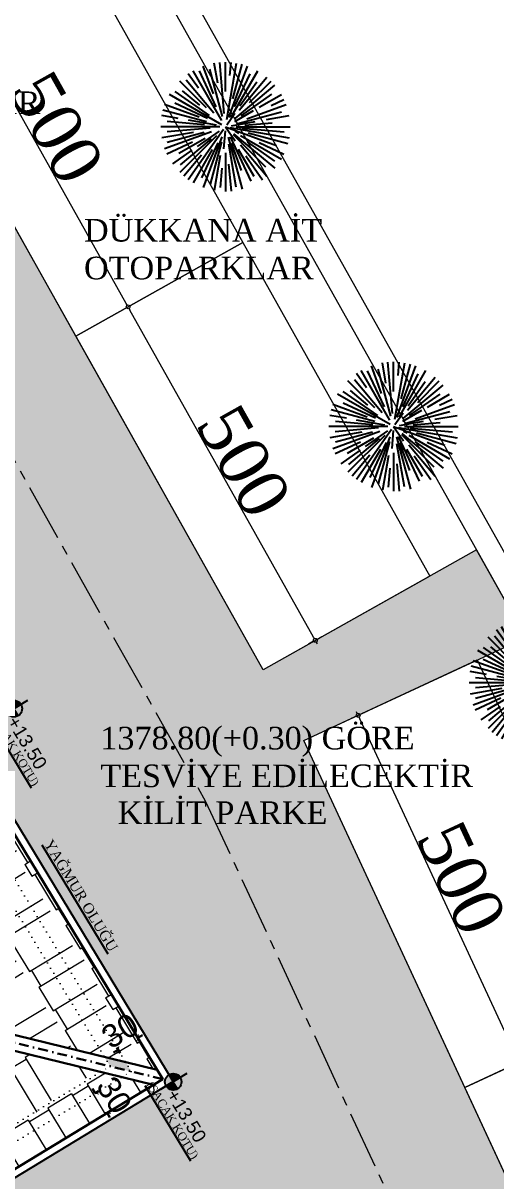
# Model space of a CAD drawing. Header units: millimetres. Extents: x 2232 to 85269, y -3593 to 5869.
# Drawn here: x 9494 to 9648.5, y -2425.3 to -2047 of the extents above; entities that cross this region are included whole.
import ezdxf

# ---------------------------------------------------------------- set-up
doc = ezdxf.new("R2010")
doc.units = ezdxf.units.MM
for name, pattern in [('CENTER2', [112.5, 75, -12.5, 12.5, -12.5]), ('DASHDOT2', [12.7, 6.35, -3.175, 0, -3.175]), ('DOTX2', [0.5, 0, -0.5])]:
    doc.linetypes.add(name, pattern=pattern)
for name, color, linetype, lineweight in [('03_PARSEL_ALN_YENI', 40, 'Continuous', 0), ('duvar', 232, 'Continuous', 30), ('gorunus2', 21, 'Continuous', 5), ('iz', 1, 'DOTX2', 20), ('sıva iç', 21, 'Continuous', 0), ('taramaa', 8, 'Continuous', 13), ('taş duvar tarama', 35, 'Continuous', 18), ('TEVHID', 4, 'Continuous', 0), ('yazı', 11, 'Continuous', 20), ('ÖLÇÜ İÇ', 7, 'Continuous', 9)]:
    doc.layers.add(name, color=color, linetype=linetype, lineweight=lineweight)
for name, color, linetype in [('BOSQUENUEVO', 64, 'Continuous'), ('GORUNUS', 125, 'Continuous'), ('Kpenyazı', 7, 'Continuous'), ('Yazi', 7, 'Continuous')]:
    doc.layers.add(name, color=color, linetype=linetype)
doc.styles.add('ROMANT', font='times.ttf')
doc.styles.get("Standard").update_dxf_attribs({"font": 'arial.ttf'})
doc.styles.add('Times roman', font='times.ttf')
doc.dimstyles.new('VAZİYET ÖLÇÜ', dxfattribs={"dimtxt": 65, "dimasz": 5, "dimexe": 5, "dimexo": 0, "dimgap": 0, "dimtad": 1, "dimdec": 0, "dimzin": 3, "dimdsep": 46, "dimtxsty": 'ROMANT', "dimblk": 'fm-dim', "dimcen": 9, "dimdle": 1.25, "dimse1": 1, "dimse2": 1, "dimaunit": 1, "dimadec": 4, "dimazin": 0, "dimtfac": 0.75, "dimtdec": 0, "dimtix": 1, "dimtofl": 0, "dimtmove": 2, "dimatfit": 3, "dimldrblk": '11_AR2', "dimfxl": 1, "dimtvp": 1, "dimtolj": 1, "dimtzin": 3, "dimarcsym": 0})
doc.dimstyles.new('zülay vaziyet', dxfattribs={"dimtxt": 30, "dimasz": 7, "dimexe": 5, "dimexo": 0, "dimgap": 5, "dimtad": 3, "dimdec": 0, "dimzin": 0, "dimdsep": 46, "dimtxsty": 'Standard', "dimblk": 'ARCHTICK', "dimcen": 0, "dimclrt": 4, "dimadec": 0, "dimazin": 0, "dimtfac": 1, "dimtdec": 0, "dimtix": 1, "dimtofl": 0, "dimtmove": 0, "dimatfit": 3, "dimldrblk": 'ARCHTICK', "dimfxl": 5, "dimfxlon": 1, "dimtolj": 1, "dimtzin": 0, "dimarcsym": 0})

# ---------------------------------------------------------------- blocks, each defined once
blk = doc.blocks.new('wew2')
at = {"layer": 'ÖLÇÜ İÇ'}
h = blk.add_hatch(dxfattribs=at)
h.set_pattern_fill('ANSI31', color=2)
h.set_pattern_definition([(45, (236969.14107, -221600.5968), (-0.088388347648, 0.088388347648), [])])
h.paths.add_polyline_path([(917503.1, -368324.9, 0.414214), (917492.3, -368335.7), (917503.1, -368335.7)])
h.paths.add_polyline_path([(917503.1, -368346.4, 0.414214), (917513.8, -368335.7), (917503.1, -368335.7)])
at = {"layer": 'Kpenyazı'}
blk.add_line((917503.1, -368315.1), (917503.1, -368355.3), dxfattribs=at)
blk.add_circle((917503.1, -368335.7), 10.8, dxfattribs=at)
at = {"layer": 'ÖLÇÜ İÇ'}
blk.add_lwpolyline([(917492.3, -368335.7), (917513.8, -368335.7)], dxfattribs=at)
at = {"layer": 'gorunus2', "ltscale": 5, "insert": (917512.4, -368335.2), "char_height": 17.53, "width": 58, "attachment_point": 1}
blk.add_mtext('+13.50', dxfattribs=at)
at = {"layer": 'Yazi', "style": 'Times roman'}
blk.add_text('%%U(SAÇAK KOTU)', height=10.795, dxfattribs=at).set_placement((917487.9, -368367.9))
blk = doc.blocks.new('_ArchTick')
at = {"color": 0, "linetype": 'ByBlock', "const_width": 0.15}
blk.add_lwpolyline([(-0.5, -0.5), (0.5, 0.5)], dxfattribs=at)
blk = doc.blocks.new('*D2555')
at = {"layer": 'Defpoints', "color": 0, "transparency": 16777216}
for p in [(1167893.5, -404934.4), (1167923.5, -404934.4), (1167923.5, -404934.4)]:
    blk.add_point(p, dxfattribs=at)
at = {"layer": 'ÖLÇÜ İÇ', "color": 0, "lineweight": -2, "transparency": 16777216}
for p, q in [((1167893.5, -404934.4), (1167893.5, -404929.4)), ((1167923.5, -404934.4), (1167923.5, -404929.4)), ((1167893.5, -404934.4), (1167886.5, -404934.4)), ((1167923.5, -404934.4), (1167930.5, -404934.4))]:
    blk.add_line(p, q, dxfattribs=at)
at = {"layer": 'ÖLÇÜ İÇ', "color": 0, "lineweight": -2, "transparency": 16777216, "xscale": 7, "yscale": 7, "zscale": 7}
blk.add_blockref('_ArchTick', (1167893.5, -404934.4), dxfattribs=at)
at = {"layer": 'ÖLÇÜ İÇ', "color": 0, "lineweight": -2, "transparency": 16777216, "xscale": 7, "yscale": 7, "zscale": 7, "rotation": 180}
blk.add_blockref('_ArchTick', (1167923.5, -404934.4), dxfattribs=at)
at = {"layer": 'ÖLÇÜ İÇ', "color": 4, "transparency": 16777216, "insert": (1167908.5, -404914.4), "char_height": 30, "attachment_point": 5}
blk.add_mtext('\\A1;30', dxfattribs=at)
blk = doc.blocks.new('*D2556')
at = {"layer": 'Defpoints', "color": 0, "transparency": 16777216}
for p in [(1167857.2, -404849.4), (1167860.6, -404849.4), (1167857.2, -404879.4)]:
    blk.add_point(p, dxfattribs=at)
at = {"layer": 'ÖLÇÜ İÇ', "color": 0, "lineweight": -2, "transparency": 16777216}
for p, q in [((1167857.2, -404849.4), (1167865.6, -404849.4)), ((1167860.6, -404849.4), (1167860.6, -404842.4)), ((1167857.2, -404879.4), (1167865.6, -404879.4)), ((1167860.6, -404879.4), (1167860.6, -404886.4))]:
    blk.add_line(p, q, dxfattribs=at)
at = {"layer": 'ÖLÇÜ İÇ', "color": 0, "lineweight": -2, "transparency": 16777216, "xscale": 7, "yscale": 7, "zscale": 7}
for p, rotation in [((1167860.6, -404849.4), 270), ((1167860.6, -404879.4), 90)]:
    blk.add_blockref('_ArchTick', p, dxfattribs=dict(at, rotation=rotation))
at = {"layer": 'ÖLÇÜ İÇ', "color": 4, "transparency": 16777216, "insert": (1167840.6, -404864.4), "char_height": 30, "attachment_point": 5, "rotation": 90}
blk.add_mtext('\\A1;30', dxfattribs=at)
blk = doc.blocks.new('fm-dim')
at = {"linetype": 'Continuous'}
for p, q in [((-0.5, 0), (-1, 0)), ((0, 0.5), (0, 2)), ((0, -0.5), (0, -2)), ((0.5, 0), (1, 0))]:
    blk.add_line(p, q, dxfattribs=at)
at = {"color": 9, "linetype": 'Continuous'}
blk.add_circle((0, 0), 0.5, dxfattribs=at)
blk = doc.blocks.new('*D20')
at = {"layer": 'Defpoints', "color": 0, "transparency": 16777216}
for p in [(784747.6, -318397.9, -11.6), (784747.6, -318397.9), (784747.6, -318897.9, -11.6)]:
    blk.add_point(p, dxfattribs=at)
at = {"layer": 'ÖLÇÜ İÇ', "color": 0, "lineweight": -2, "transparency": 16777216}
blk.add_line((784747.6, -318892.9), (784747.6, -318402.9), dxfattribs=at)
at = {"layer": 'ÖLÇÜ İÇ', "color": 0, "lineweight": -2, "transparency": 16777216, "xscale": 5, "yscale": 5, "zscale": 5}
for p, rotation in [((784747.6, -318397.9), 90.00000000002727), ((784747.6, -318897.9), 270.0000000000273)]:
    blk.add_blockref('fm-dim', p, dxfattribs=dict(at, rotation=rotation))
at = {"layer": 'ÖLÇÜ İÇ', "color": 0, "transparency": 16777216, "insert": (784780.6, -318647.9), "char_height": 65, "attachment_point": 5, "rotation": 270, "style": 'ROMANT'}
blk.add_mtext('\\A1;500', dxfattribs=at)
blk = doc.blocks.new('11_AR2')
blk.add_line((-0.5, 0), (-1, 0))
blk.add_circle((0, 0), 0.5)
blk = doc.blocks.new('02PTRX23')
at = {"color": 0, "linetype": 'ByBlock'}
for p, q in [((-0.0918, 0.2583), (-0.1699, 0.473)), ((-0.0205, 0.0836), (-0.1182, 0.4485)), ((-0.0582, 0.3396), (-0.0857, 0.4956)), ((-0.0078, 0.1046), (-0.0425, 0.5012)), ((0.0011, 0.2753), (0.0011, 0.5031)), ((0.0111, 0.0599), (0.0879, 0.4956)), ((0.027, 0.0742), (0.1721, 0.473)), ((0.0357, 0.3985), (0.0447, 0.5012)), ((0.0587, 0.2182), (0.1305, 0.4861)), ((-0.0877, 0.109), (-0.3017, 0.364)), ((-0.2081, 0.302), (-0.2857, 0.4127)), ((-0.0272, 0.0522), (-0.2489, 0.4362)), ((-0.0706, 0.1569), (-0.2002, 0.4348)), ((0.0428, 0.0753), (0.2511, 0.4362)), ((0.0729, 0.1571), (0.1917, 0.4118)), ((0.1081, 0.1307), (0.3225, 0.3862)), ((-0.122, 0.0893), (-0.3882, 0.2757)), ((-0.1444, 0.1486), (-0.3524, 0.3567)), ((-0.1978, 0.1701), (-0.3313, 0.2821)), ((0.0761, 0.0661), (0.3841, 0.3245)), ((0.114, 0.1643), (0.245, 0.3515)), ((0.1883, 0.1903), (0.3547, 0.3567)), ((-0.0259, 0.0187), (-0.4319, 0.2531)), ((-0.1384, 0.0682), (-0.3888, 0.1849)), ((0.1227, 0.0883), (0.3608, 0.255)), ((0.2626, 0.1541), (0.4341, 0.2531)), ((0.3549, 0.1681), (0.4543, 0.2145)), ((-0.3637, 0.0675), (-0.4913, 0.09)), ((-0.1453, 0.0424), (-0.4819, 0.1326)), ((-0.2025, 0.0773), (-0.4687, 0.1742)), ((0.0117, 0.0182), (0.0749, 0.1085)), ((0.0733, 0.0448), (0.2199, 0.1295)), ((0.0862, 0.026), (0.4349, 0.1194)), ((0.1679, 0.0638), (0.471, 0.1742)), ((0.3201, 0.0594), (0.4935, 0.09)), ((-0.0428, 0.0031), (-0.4989, 0.0031)), ((-0.1601, 0.0173), (-0.4496, 0.0426)), ((-0.0676, 0.0153), (-0.2853, 0.0536)), ((0.0011, 0.0031), (0.3971, -0.141)), ((0.0011, 0.0031), (0.0773, -0.1057)), ((0.0472, 0.0113), (0.2325, 0.0439)), ((0.0844, 0.0031), (0.5011, 0.0031)), ((0.1515, 0.0163), (0.3623, 0.0347)), ((-0.246, -0.0404), (-0.4913, -0.0837)), ((-0.105, -0.0355), (-0.4687, -0.1679)), ((-0.1157, -0.0071), (-0.4502, -0.0363)), ((-0.1623, -0.0406), (-0.4486, -0.1173)), ((-0.1552, -0.0871), (-0.3582, -0.2043)), ((-0.0681, -0.0661), (-0.3524, -0.3504)), ((-0.0144, -0.0189), (-0.2857, -0.4064)), ((-0.0473, -0.0308), (-0.2178, -0.1501)), ((-0.0274, -0.0752), (-0.1699, -0.4667)), ((-0.0016, -0.0278), (-0.0138, -0.1667)), ((0.0227, -0.0773), (0.1305, -0.4798)), ((0.0364, -0.0031), (0.4935, -0.0837)), ((0.037, -0.0738), (0.1976, -0.4182)), ((0.062, -0.0578), (0.3119, -0.3077)), ((0.0649, -0.0504), (0.3841, -0.3182)), ((0.0766, -0.0321), (0.106, -0.0458)), ((0.1181, -0.0644), (0.4341, -0.2469)), ((0.1282, -0.008), (0.4568, -0.0367)), ((0.1768, -0.0439), (0.4841, -0.1263)), ((-0.2544, -0.116), (-0.452, -0.2082)), ((-0.2585, -0.1786), (-0.4085, -0.2836)), ((-0.1095, -0.0896), (-0.3491, -0.2907)), ((-0.1011, -0.1739), (-0.2489, -0.4299)), ((-0.0568, -0.121), (-0.1829, -0.3914)), ((-0.0299, -0.1125), (-0.1178, -0.4407)), ((0.0243, -0.1284), (0.0828, -0.4602)), ((0.0469, -0.1227), (0.1244, -0.3356)), ((0.1013, -0.1703), (0.2223, -0.3799)), ((0.119, -0.1374), (0.3225, -0.3799)), ((0.1687, -0.1142), (0.3824, -0.2639)), ((0.2617, -0.1184), (0.4543, -0.2082)), ((-0.1833, -0.2166), (-0.3203, -0.3799)), ((-0.0383, -0.2203), (-0.0857, -0.4893)), ((0.0011, -0.1992), (0.0011, -0.4969)), ((0.1593, -0.2227), (0.2879, -0.4064)), ((-0.027, -0.3181), (-0.04, -0.4662)), ((0.0264, -0.2861), (0.0447, -0.495))]:
    blk.add_line(p, q, dxfattribs=at)
blk = doc.blocks.new('DFDSFSD')
at = {"layer": 'taş duvar tarama'}
h = blk.add_hatch(dxfattribs=at)
h.set_pattern_fill('AR-RSHKE,_O', color=256, scale=6, angle=360)
h.set_pattern_definition([(0, (0, 0), (153, 72), [36, -30, 42, -18, 54, -24]), (0, (36, 3), (153, 72), [30, -114, 24, -36]), (0, (108, -4.5), (153, 72), [18, -186]), (90, (0, 0), (-51, 72), [69, -219]), (90, (36, -9e-15), (-51, 72), [67.5, -220.5]), (90, (66, -2e-14), (-51, 72), [63, -225]), (90, (108, -4.5), (-51, 72), [69, -219]), (90, (126, -4.5), (-51, 72), [69, -219]), (90, (180, -4e-14), (-51, 72), [66, -222])])
h.paths.add_polyline_path([(1167163.5, -405595.3), (1166915.2, -405346.9), (1167412.7, -404849.4), (1167909.4, -404849.4)])
h = blk.add_hatch(dxfattribs=at)
h.set_pattern_fill('AR-RSHKE,_O', color=256, scale=6, angle=270)
h.set_pattern_definition([(270, (0, 0), (72, -153), [36, -30, 42, -18, 54, -24]), (270, (3, -36), (72, -153), [30, -114, 24, -36]), (270, (-4.5, -108), (72, -153), [18, -186]), (0, (0, 0), (72, 51), [69, -219]), (0, (0, -36), (72, 51), [67.5, -220.5]), (0, (0, -66), (72, 51), [63, -225]), (0, (-4.5, -108), (72, 51), [69, -219]), (0, (-4.5, -126), (72, 51), [69, -219]), (0, (0, -180), (72, 51), [66, -222])])
h.paths.add_polyline_path([(1166928.5, -405913.6), (1166872.7, -405969.4), (1166928.5, -406025.3)])
h.paths.add_polyline_path([(1167923.5, -407075.3), (1167173.5, -406325.3), (1167173.5, -406270.3), (1167008.5, -406105.3), (1167008.5, -405833.6), (1167173.5, -405668.6), (1167173.5, -405613.6), (1167317.7, -405469.4), (1167343.5, -405469.4), (1167343.5, -405449.4), (1167337.7, -405449.4), (1167923.5, -404863.6)])
at = {"layer": 'GORUNUS', "lineweight": 25}
blk.add_lwpolyline([(1163123.5, -407099.4), (1163648.5, -407099.4), (1163648.5, -407174.4), (1164663.5, -407174.4), (1164663.5, -407044.4), (1166393.5, -407044.4), (1166393.5, -407174.4), (1167408.5, -407174.4), (1167408.5, -407099.4), (1167933.5, -407099.4), (1167933.5, -404839.4), (1167408.5, -404839.4), (1167408.5, -404764.4), (1166393.5, -404764.4), (1166393.5, -404894.4), (1164663.5, -404894.4), (1164663.5, -404764.4), (1163648.5, -404764.4), (1163648.5, -404839.4), (1163123.5, -404839.4)], close=True, dxfattribs=at)
at = {"layer": 'GORUNUS', "lineweight": 30}
blk.add_lwpolyline([(1163133.5, -407089.4), (1163658.5, -407089.4), (1163658.5, -407164.4), (1164653.5, -407164.4), (1164653.5, -407034.4), (1166403.5, -407034.4), (1166403.5, -407164.4), (1167398.5, -407164.4), (1167398.5, -407089.4), (1167923.5, -407089.4), (1167923.5, -404849.4), (1167398.5, -404849.4), (1167398.5, -404774.4), (1166403.5, -404774.4), (1166403.5, -404904.4), (1164653.5, -404904.4), (1164653.5, -404774.4), (1163658.5, -404774.4), (1163658.5, -404849.4), (1163133.5, -404849.4)], close=True, dxfattribs=at)
at = {"layer": 'GORUNUS', "linetype": 'DASHDOT2', "lineweight": 30, "ltscale": 2}
blk.add_lwpolyline([(1167923.5, -404849.4), (1167163.5, -405609.4), (1166901, -405346.9)], dxfattribs=at)
at = {"layer": 'GORUNUS', "lineweight": 30}
for points in [[(1167412.7, -404849.4), (1166915.2, -405346.9), (1167163.5, -405595.3), (1167909.4, -404849.4)], [(1167923.5, -404863.6), (1167173.5, -405613.6), (1167173.5, -405668.6), (1167008.5, -405833.6)]]:
    blk.add_lwpolyline(points, dxfattribs=at)
at = {"layer": 'iz', "ltscale": 15}
for points in [[(1163163.5, -407059.4), (1163688.5, -407059.4), (1163688.5, -407134.4), (1164623.5, -407134.4), (1164623.5, -407004.4), (1166433.5, -407004.4), (1166433.5, -407134.4), (1167368.5, -407134.4), (1167368.5, -407059.4), (1167893.5, -407059.4), (1167893.5, -404879.4), (1167368.5, -404879.4), (1167368.5, -404804.4), (1166433.5, -404804.4), (1166433.5, -404934.4), (1164623.5, -404934.4), (1164623.5, -404804.4), (1163688.5, -404804.4), (1163688.5, -404879.4), (1163163.5, -404879.4)], [(1163183.5, -407039.4), (1163708.5, -407039.4), (1163708.5, -407114.4), (1164603.5, -407114.4), (1164603.5, -406984.4), (1166453.5, -406984.4), (1166453.5, -407114.4), (1167348.5, -407114.4), (1167348.5, -407039.4), (1167873.5, -407039.4), (1167873.5, -404899.4), (1167348.5, -404899.4), (1167348.5, -404824.4), (1166453.5, -404824.4), (1166453.5, -404954.4), (1164603.5, -404954.4), (1164603.5, -404824.4), (1163708.5, -404824.4), (1163708.5, -404899.4), (1163183.5, -404899.4)]]:
    blk.add_lwpolyline(points, close=True, dxfattribs=at)
at = {"layer": 'ÖLÇÜ İÇ'}
for p in [(249905.5, -36428.8), (250430.5, -36503.8)]:
    blk.add_blockref('wew2', p, dxfattribs=at)
at = {"layer": 'Yazi', "style": 'Times roman'}
blk.add_text('%%UYAĞMUR OLUĞU', height=13.494, dxfattribs=at).set_placement((1167579.5, -404823))
at = {"layer": 'ÖLÇÜ İÇ'}
dim = blk.add_linear_dim(base=(1167860.6, -404849.4), p1=(1167857.2, -404879.4), p2=(1167857.2, -404849.4), angle=90, dimstyle='zülay vaziyet', dxfattribs=at)
dim.commit()
dim.dimension.update_dxf_attribs({"geometry": '*D2556', "text_midpoint": (1167840.6, -404864.4)})
dim = blk.add_linear_dim(base=(1167923.5, -404934.4), p1=(1167893.5, -404934.4), p2=(1167923.5, -404934.4), dimstyle='zülay vaziyet', dxfattribs=at)
dim.commit()
dim.dimension.update_dxf_attribs({"geometry": '*D2555', "text_midpoint": (1167908.5, -404914.4)})
blk = doc.blocks.new('FGFDGFDG')
at = {"layer": 'ÖLÇÜ İÇ', "color": 3}
blk.add_lwpolyline([(784669.4, -318397.9), (784919.4, -318397.9), (784919.4, -318897.9), (784669.4, -318897.9)], close=True, dxfattribs=at)
at = {"layer": 'ÖLÇÜ İÇ'}
dim = blk.add_aligned_dim(p1=(784747.6, -318897.9), p2=(784747.6, -318397.9), distance=0, dimstyle='VAZİYET ÖLÇÜ', dxfattribs=at)
dim.commit()
dim.dimension.update_dxf_attribs({"geometry": '*D20', "text_midpoint": (784780.6, -318647.9, 11.6)})
blk = doc.blocks.new('fgfd')
at = {"layer": 'taramaa'}
h = blk.add_hatch(dxfattribs=at)
h.set_pattern_fill('AR-HBONE', color=256, scale=8)
h.set_pattern_definition([(45, (66715.295, 0), (0, 45.254834), [96, -32]), (135, (66737.922, 22.627), (4e-15, 45.254834), [96, -32])])
h.paths.add_polyline_path([(1152046.3, -446180.5), (1151618.9, -446440), (1151489.1, -446226.3), (1151916.5, -445966.8)], flags=16)
h.paths.add_polyline_path([(1151191.5, -446699.5), (1151061.7, -446485.8), (1151489.1, -446226.3), (1151618.9, -446440)], flags=16)
h.paths.add_polyline_path([(1150983.8, -446357.6), (1150854, -446143.9), (1151281.4, -445884.4), (1151411.2, -446098.1)], flags=16)
h.paths.add_polyline_path([(1151411.2, -446098.1), (1151281.4, -445884.4), (1151708.8, -445625), (1151838.6, -445838.7)], flags=16)
h.paths.add_polyline_path([(1152046.3, -446180.5), (1151916.5, -445966.8), (1152343.9, -445707.3), (1152473.7, -445921)], flags=16)
h.paths.add_polyline_path([(1152473.7, -445921), (1152343.9, -445707.3), (1152771.3, -445447.9), (1152901.1, -445661.6)], flags=16)
h.paths.add_polyline_path([(1151838.6, -445838.7), (1151708.8, -445625), (1152136.2, -445365.5), (1152266, -445579.2)], flags=16)
h.paths.add_polyline_path([(1152266, -445579.2), (1152136.2, -445365.5), (1152563.6, -445106), (1152693.4, -445319.7)], flags=16)
h.paths.add_polyline_path([(1152058.4, -445237.2), (1151928.7, -445023.5), (1152356.1, -444764.1), (1152485.8, -444977.8)], flags=16)
h.paths.add_polyline_path([(1151631, -445496.7), (1151501.3, -445283), (1151928.7, -445023.5), (1152058.4, -445237.2)], flags=16)
h.paths.add_polyline_path([(1151203.6, -445756.2), (1151073.9, -445542.5), (1151501.3, -445283), (1151631, -445496.7)], flags=16)
h.paths.add_polyline_path([(1150776.2, -446015.7), (1150646.5, -445802), (1151073.9, -445542.5), (1151203.6, -445756.2)], flags=16)
h.paths.add_polyline_path([(1150866.3, -445200.6), (1150996, -445414.3), (1150568.6, -445673.8), (1150438.9, -445460.1)], flags=16)
h.paths.add_polyline_path([(1151850.8, -444895.3), (1151423.4, -445154.8), (1151293.7, -444941.1), (1151721.1, -444681.6)], flags=16)
h.paths.add_polyline_path([(1151293.7, -444941.1), (1151423.4, -445154.8), (1150996, -445414.3), (1150866.3, -445200.6)], flags=16)
h.paths.add_polyline_path([(1152148.5, -444422.2), (1152278.2, -444635.9), (1151850.8, -444895.3), (1151721.1, -444681.6)], flags=16)
h.paths.add_polyline_path([(1151940.9, -444080.3), (1152070.6, -444294), (1151643.2, -444553.4), (1151513.5, -444339.7)], flags=16)
h.paths.add_polyline_path([(1151513.5, -444339.7), (1151643.2, -444553.4), (1151215.8, -444812.9), (1151086.1, -444599.2)], flags=16)
h.paths.add_polyline_path([(1151086.1, -444599.2), (1151215.8, -444812.9), (1150788.4, -445072.4), (1150658.7, -444858.7)], flags=16)
h.paths.add_polyline_path([(1150658.7, -444858.7), (1150788.4, -445072.4), (1150361, -445331.9), (1150231.3, -445118.2)], flags=16)
h.paths.add_polyline_path([(1150364.3, -441013), (1150323.1, -441003), (1150410.1, -440950.2), (1150451.3, -440960.3)])
edge = h.paths.add_edge_path()
edge.add_arc((1150366, -441023.7), 10.8, 31.2624, 99.6858)
edge.add_line((1150364.2, -441013.1), (1150463.4, -440952.9))
edge.add_line((1150463.4, -440952.9), (1149947, -440102.4))
edge.add_line((1149947, -440102.4), (1149895, -440134))
edge.add_line((1149895, -440134), (1149895, -440133.8))
edge.add_arc((1149886.3, -440127.6), 10.8, 324.6858, 391.2624)
edge.add_line((1149895.4, -440122), (1149941.2, -440094.2))
edge.add_arc((1149950.4, -440088.7), 10.8, 211.2624, 301.2624)
edge.add_line((1149955.9, -440097.8), (1150471.5, -440947.1))
edge.add_arc((1150477.1, -440956.3), 10.8, 121.2624, 211.2624)
edge.add_line((1150467.9, -440961.9), (1150375.2, -441018.2))
h.paths.add_polyline_path([(1149944.3, -440155.7), (1149954.3, -440114.5), (1150456, -440940.8), (1150414.8, -440930.8)])
h.paths.add_polyline_path([(1150387.3, -440924), (1150414.8, -440930.8), (1150422.2, -440942.8), (1150394.7, -440936.1)])
h.paths.add_polyline_path([(1149601, -439773.3), (1149607.7, -439745.8), (1149865.5, -440170.4), (1149858.8, -440197.9)])
h.paths.add_polyline_path([(1149588.3, -439741.1), (1149600.4, -439733.8), (1149607.7, -439745.8), (1149610.1, -439735.9), (1149593.2, -439721.1)])
h.paths.add_polyline_path([(1147763.2, -440802.4), (1149115.9, -439981.1), (1149121.1, -439989.6), (1149581, -439710.4), (1149559.9, -439692.1), (1149772, -439448.1), (1149284.7, -439024.9), (1149008.1, -439091.7), (1148514.2, -439278.6), (1148524.9, -439306.6), (1148393, -439397.7), (1148753, -439744.7), (1148579.5, -439924.7), (1148554.4, -439900.5), (1147860.3, -440620.4), (1147500.4, -440273.4), (1147464.5, -440310.5)])
h.paths.add_polyline_path([(1150165.9, -444923.9), (1150174.2, -444937.4), (1150179.5, -444915.6)])
h.paths.add_polyline_path([(1152027.6, -443770.2), (1152055, -443777), (1152047.7, -443764.9), (1152020.2, -443758.2)])
h.paths.add_polyline_path([(1151378.9, -442460.9), (1151880.6, -443287.3), (1151839.4, -443277.2), (1151368.8, -442502.1)])
h.paths.add_polyline_path([(1151880.6, -443287.3), (1151887.9, -443299.3), (1151846.7, -443289.3), (1151839.4, -443277.2)])
h.paths.add_polyline_path([(1151755.1, -443321.5), (1151782.6, -443328.2), (1151794.7, -443320.9), (1151767.2, -443314.1)])
h.paths.add_polyline_path([(1151359.5, -442456.2), (1151349.4, -442497.4), (1151262.4, -442550.2), (1151272.5, -442508.9)])
edge = h.paths.add_edge_path()
edge.add_line((1150371.6, -441032.9), (1151258.2, -442493.4))
edge.add_arc((1151263.8, -442502.5), 10.8, 121.2624, 189.6858)
edge.add_line((1151253.2, -442504.4), (1151253.1, -442504.2))
edge.add_line((1151253.1, -442504.2), (1151238.3, -442564.8))
edge.add_line((1151238.3, -442564.8), (1151250.4, -442557.5))
edge.add_line((1151250.4, -442557.5), (1151257.7, -442569.6))
edge.add_line((1151257.7, -442569.6), (1151262.4, -442550.2))
edge.add_line((1151262.4, -442550.2), (1151361.5, -442490))
edge.add_line((1151361.5, -442490), (1151354.8, -442517.5))
edge.add_line((1151354.8, -442517.5), (1151362.1, -442529.6))
edge.add_line((1151362.1, -442529.6), (1151368.8, -442502.1))
edge.add_line((1151368.8, -442502.1), (1151839.4, -443277.2))
edge.add_line((1151839.4, -443277.2), (1151811.9, -443270.5))
edge.add_line((1151811.9, -443270.5), (1151819.2, -443282.6))
edge.add_line((1151819.2, -443282.6), (1151807.1, -443289.9))
edge.add_line((1151807.1, -443289.9), (1151875.8, -443306.7))
edge.add_line((1151875.8, -443306.7), (1151835.9, -443330.9))
edge.add_line((1151835.9, -443330.9), (1151835.7, -443331))
edge.add_arc((1151837.5, -443341.6), 10.8, 99.6858, 142.839)
edge.add_line((1151829, -443335.1), (1151823.8, -443338.3))
edge.add_line((1151823.8, -443338.3), (1151782.6, -443328.2))
edge.add_line((1151782.6, -443328.2), (1151789.9, -443340.3))
edge.add_line((1151789.9, -443340.3), (1151831.1, -443350.4))
edge.add_line((1151831.1, -443350.4), (1151831, -443350.2))
edge.add_arc((1151837.5, -443341.6), 10.8, 232.839, 301.2624)
edge.add_line((1151843.1, -443350.8), (1152104.4, -443781.2))
edge.add_arc((1152110, -443790.4), 10.8, 121.2624, 211.2624)
edge.add_line((1152100.8, -443796), (1150187.3, -444957.7))
edge.add_arc((1150178.1, -444963.2), 10.8, 31.2624, 121.2624)
edge.add_line((1150172.6, -444954), (1150157.4, -444929))
edge.add_line((1150157.4, -444929), (1149896.7, -445087.3))
edge.add_line((1149896.7, -445087.3), (1151175.6, -447193.5))
edge.add_line((1151175.6, -447193.5), (1151179.2, -447191.9))
edge.add_line((1151179.2, -447191.9), (1151078.5, -446963.1))
edge.add_line((1151078.5, -446963.1), (1151536.2, -446761.8))
edge.add_line((1151536.2, -446761.8), (1151636.9, -446990.6))
edge.add_line((1151636.9, -446990.6), (1151861.8, -446891.7))
edge.add_line((1151861.8, -446891.7), (1152037.4, -446789.7))
edge.add_line((1152037.4, -446789.7), (1151911.7, -446573.5))
edge.add_line((1151911.7, -446573.5), (1153660.8, -445557.1))
edge.add_line((1153660.8, -445557.1), (1153623.8, -445477.3))
edge.add_line((1153623.8, -445477.3), (1153333.6, -445612))
edge.add_line((1153333.6, -445612), (1152280.8, -443344.5))
edge.add_line((1152280.8, -443344.5), (1152571, -443209.8))
edge.add_line((1152571, -443209.8), (1152506.7, -443095.2))
edge.add_line((1152506.7, -443095.2), (1152227.7, -443251.9))
edge.add_line((1152227.7, -443251.9), (1151493.2, -441944))
edge.add_line((1151493.2, -441944), (1151206.1, -441582.1))
edge.add_line((1151206.1, -441582.1), (1151248.7, -441515.1))
edge.add_line((1151248.7, -441515.1), (1151245.3, -441512.6))
edge.add_line((1151245.3, -441512.6), (1151214.1, -441536.2))
edge.add_line((1151214.1, -441536.2), (1150621.6, -440766.7))
edge.add_line((1150621.6, -440766.7), (1150609.1, -440750.1))
edge.add_line((1150609.1, -440750.1), (1150263.2, -440389))
edge.add_line((1150263.2, -440389), (1150277, -440375.8))
edge.add_line((1150277, -440375.8), (1149969.8, -440055.2))
edge.add_line((1149969.8, -440055.2), (1149936.8, -440020.7))
edge.add_line((1149936.8, -440020.7), (1149666.7, -439785.1))
edge.add_line((1149666.7, -439785.1), (1149875.6, -440129.2))
edge.add_line((1149875.6, -440129.2), (1149865.5, -440170.4))
edge.add_line((1149865.5, -440170.4), (1149607.7, -439745.8))
edge.add_line((1149607.7, -439745.8), (1149601, -439773.3))
edge.add_line((1149601, -439773.3), (1149858.8, -440197.9))
edge.add_line((1149858.8, -440197.9), (1149847, -440246))
edge.add_line((1149847, -440246), (1149861.7, -440270.2))
edge.add_line((1149861.7, -440270.2), (1149884.9, -440175.2))
edge.add_line((1149884.9, -440175.2), (1149924.8, -440150.9))
edge.add_line((1149924.8, -440150.9), (1149885.9, -440310.1))
edge.add_line((1149885.9, -440310.1), (1149900.6, -440334.3))
edge.add_line((1149900.6, -440334.3), (1149944.3, -440155.7))
edge.add_line((1149944.3, -440155.7), (1150414.8, -440930.8))
edge.add_line((1150414.8, -440930.8), (1150387.3, -440924))
edge.add_line((1150387.3, -440924), (1150394.7, -440936.1))
edge.add_line((1150394.7, -440936.1), (1150463.4, -440952.9))
edge.add_line((1150463.4, -440952.9), (1150451.3, -440960.3))
edge.add_line((1150451.3, -440960.3), (1150410.1, -440950.2))
edge.add_line((1150410.1, -440950.2), (1150323.1, -441003))
edge.add_line((1150323.1, -441003), (1150303.7, -440998.2))
edge.add_line((1150303.7, -440998.2), (1150311, -441010.3))
edge.add_line((1150311, -441010.3), (1150298.9, -441017.6))
edge.add_line((1150298.9, -441017.6), (1150359.6, -441032.5))
edge.add_line((1150359.6, -441032.5), (1150359.5, -441032.3))
edge.add_arc((1150366, -441023.7), 10.8, 232.839, 301.2624)
at = {"layer": '03_PARSEL_ALN_YENI', "lineweight": 0}
blk.add_lwpolyline([(1151738.2, -441665.3), (1151382.9, -441172.2), (1151276.1, -441035.9), (1150767.7, -440386.9), (1150268.7, -439856.7), (1150108, -439700.1), (1149320.5, -439016.3), (1149008.1, -439091.7), (1148510.8, -439279.9), (1148228.6, -439474.7), (1147139.8, -440604.1), (1147181.3, -440672.6), (1149853.9, -445074.7), (1150019.8, -445347.9), (1151163.6, -447231.5), (1151875.4, -446918.5), (1153805.3, -445796.9), (1152597.8, -443196.1)], close=True, dxfattribs=at)
blk.add_lwpolyline([(1147177.4, -440608.3), (1147177.4, -440608.3), (1147207, -440657), (1149879.5, -445059.1), (1150045.4, -445332.4), (1151175.6, -447193.5), (1151861.8, -446891.7), (1153766.5, -445784.7), (1152571, -443209.8), (1151712.9, -441681.5), (1151358.9, -441190.2), (1151252.5, -441054.4), (1150744.9, -440406.4), (1150247.3, -439877.8), (1150087.7, -439722.2), (1149284.7, -439024.9)], dxfattribs=at)
at = {"layer": 'taramaa'}
blk.add_lwpolyline([(1150157.4, -444929), (1149896.7, -445087.3), (1151175.6, -447193.5), (1151179.2, -447191.9), (1151078.5, -446963.1), (1151536.2, -446761.8), (1151636.9, -446990.6), (1151861.8, -446891.7), (1152037.4, -446789.7), (1151911.7, -446573.5), (1153660.8, -445557.1), (1153623.8, -445477.3), (1153333.6, -445612), (1152280.8, -443344.5), (1152571, -443209.8), (1152506.7, -443095.2), (1152227.7, -443251.9), (1151493.2, -441944)], dxfattribs=at)
at = {"layer": 'TEVHID', "color": 3, "linetype": 'CENTER2', "lineweight": 0, "elevation": -138060.7}
blk.add_lwpolyline([(1149912, -440207.3), (1150154.1, -440464.5), (1150388, -440713.1), (1150628.3, -441019.7), (1150983.1, -441472.6), (1151154.9, -441711), (1151316, -441934.7), (1152152.4, -443424.1), (1152748, -444707.1), (1153159.7, -445593.8), (1151648.4, -446472.1), (1151178.8, -446678.6), (1150848.1, -446134), (1150276.2, -445192.2), (1150110.3, -444919), (1147623.5, -440822.8), (1148553.8, -439857.8), (1148744.8, -439725.9), (1149155.8, -439570.4), (1149187.3, -439562.8), (1149769.3, -440068.2)], close=True, dxfattribs=at)
at = {"layer": 'BOSQUENUEVO', "xscale": 169.0139412621647, "yscale": 169.0139407928655, "zscale": 169.0139403734187, "rotation": 359.9999998959423}
for p in [(1152178, -442542.8), (1152398, -442934.7), (1152581.2, -443269.7)]:
    blk.add_blockref('02PTRX23', p, dxfattribs=at)
at = {"layer": 'ÖLÇÜ İÇ'}
for p, rotation in [((311662.3, -548944.9), 29.31545127804869), ((311907.1, -549380.9), 29.31545127804869), ((306497.5, -484984.6), 24.90454566657977), ((306708, -485438.2), 24.90454566657977)]:
    blk.add_blockref('FGFDGFDG', p, dxfattribs=dict(at, rotation=rotation))
at = {"layer": 'yazı', "ltscale": 5, "char_height": 29.575, "width": 491.261, "attachment_point": 7, "rotation": 0, "style": 'Times roman'}
for s, insert in [('1378.80(+0.30) GÖRE TESVİYE EDİLECEKTİR', (1151448.9, -442526.4)), ('1378.80(+0.30) GÖRE TESVİYE EDİLECEKTİR', (1152014.6, -443406.1)), ('KİLİT PARKE', (1152037.4, -443453.6))]:
    blk.add_mtext(s, dxfattribs=dict(at, insert=insert))
at = {"layer": 'yazı', "color": 2, "ltscale": 5, "insert": (1151993.3, -442742.1), "char_height": 29.575, "width": 491.261, "attachment_point": 7, "rotation": 0, "style": 'Times roman'}
blk.add_mtext('DÜKKANA AİT OTOPARKLAR', dxfattribs=at)
blk = doc.blocks.new('GGGGG')
at = {"layer": 'duvar', "rotation": 301.2624292926276}
blk.add_blockref('DFDSFSD', (892057.2, 764653.3), dxfattribs=at)
at = {"layer": 'sıva iç'}
blk.add_blockref('fgfd', (0, 0), dxfattribs=at)

msp = doc.modelspace()

# ---------------------------------------------------------------- block references
at = {"layer": 'ÖLÇÜ İÇ', "xscale": 0.25, "yscale": 0.25, "zscale": 0.25}
msp.add_blockref('GGGGG', (-278484.47, 108554.7), dxfattribs=at)

doc.saveas('drawing.dxf')
